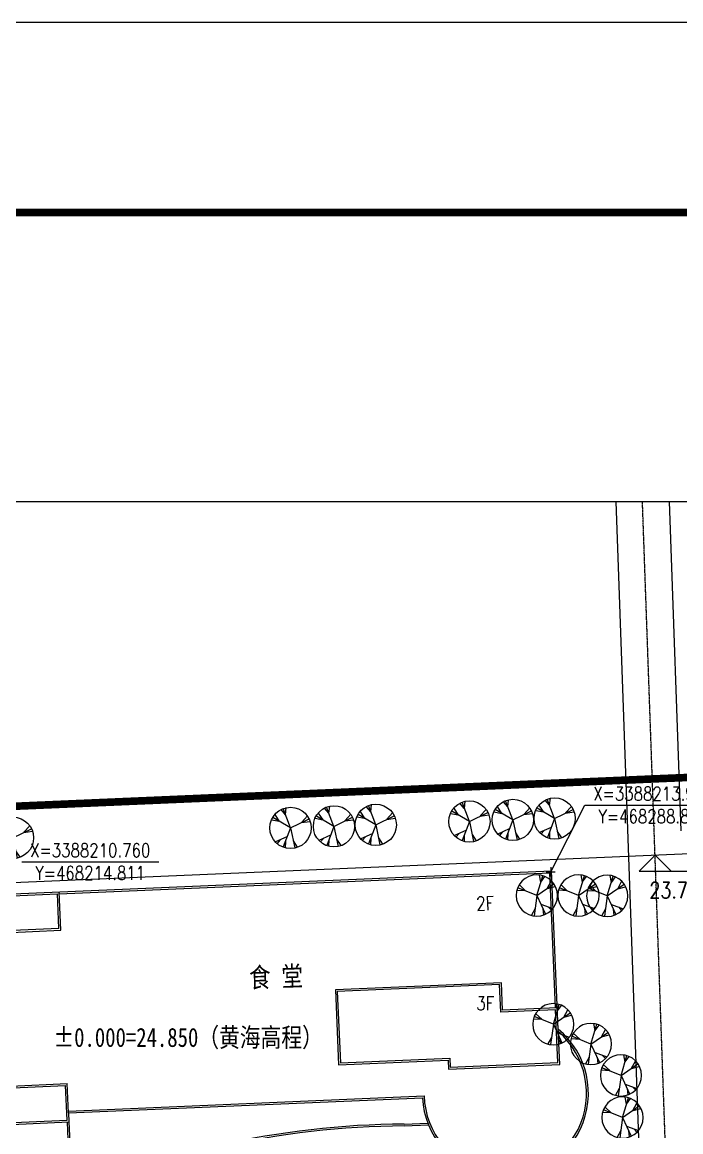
# Model space of a CAD drawing. Header units: millimetres. Extents: x 468001845 to 468595845, y 3387484553 to 3388325553.
# Drawn here: x 468219365 to 468305954, y 3388179776 to 3388325553 of the extents above; entities that cross this region are included whole.
import ezdxf
from ezdxf.enums import TextEntityAlignment as Align

# ---------------------------------------------------------------- set-up
doc = ezdxf.new("R2010")
doc.units = ezdxf.units.MM
for name, pattern in [('10', [1, 0.5, 0.5]), ('ACAD_ISO04W100', [30.5, 24, -3, 0.5, -3]), ('CENTER', [2, 1.25, -0.25, 0.25, -0.25])]:
    doc.linetypes.add(name, pattern=pattern)
for name, color, linetype in [('AXIS', 3, 'Continuous'), ('F-树13', 114, 'Continuous'), ('N-ROAD', 4, 'Continuous'), ('PUB_DIM', 3, 'Continuous'), ('PUB_TEXT', 7, 'Continuous'), ('PUB_TITLE', 4, 'Continuous'), ('ROAD-XING', 1, 'CENTER'), ('TEXT', 7, 'Continuous'), ('WALL', 7, 'Continuous'), ('红线', 1, 'Continuous')]:
    doc.layers.add(name, color=color, linetype=linetype)
doc.styles.add('-黑体', font='', dxfattribs={"width": 0.8})
doc.styles.add('_DIMFONT', font='TXT.shx')
doc.styles.add('DIM_FONT', font='SIMPLEX.shx', dxfattribs={"width": 0.8})
doc.styles.add('HZ1', font='COMPLEX', dxfattribs={"width": 0.7, "bigfont": 'FS64F'})
doc.styles.add('WG', font='STXIHEI.TTF', dxfattribs={"width": 0.8})
doc.styles.get('-黑体').set_extended_font_data('SimHei')

# ---------------------------------------------------------------- blocks, each defined once
blk = doc.blocks.new('A$C73886351')
at = {"layer": 'F-树13'}
for p, q in [((2161.102810332086, 6001.207597331144), (1249.344007232809, 7554.922065959312)), ((3508.178071380476, 7440.787867574487), (2585.424298710772, 8590.757640749682)), ((4508.192488116678, 4510.781754055992), (3052.211090900004, 8793.479612231255)), ((3510.016084869625, 7412.149676494766), (3741.452507695649, 8981.647202081047)), ((2126.189544490539, 5970.135215208866), (440.729731910862, 6351.420008653309)), ((4508.192488116678, 4510.781754055992), (736.6441554493504, 6917.458182758186)), ((4508.192488116678, 4510.781754055992), (8634.23370909132, 6359.068603120744)), ((6945.188213174231, 5646.106265571434), (8296.019491239102, 7028.339811979327)), ((6947.031050845864, 5617.392908633687), (8818.06181056879, 5795.064389547799)), ((3672.149399042013, 2585.709703267552), (1117.518836941221, 1558.086378082167)), ((4508.192488116678, 4510.781754055992), (2779.07553103508, 397.9455606290139)), ((4508.192488116678, 4510.781754055992), (5271.331607415224, 97.19751237658784)), ((2089.6913625038, 1937.17598929815), (1470.408875524183, 1235.208316660486)), ((3293.565812395769, 1582.570592257194), (3196.273236651323, 223.202002550941)), ((4986.339743385091, 1662.382042281795), (5852.067561304546, 249.6450113998726))]:
    blk.add_line(p, q, dxfattribs=at)
blk.add_circle((4516.363009608234, 4516.362999008503), 4519.230359219172, dxfattribs=at)
blk = doc.blocks.new('_DIMZB1')
blk.add_line((0, 0), (3000, 0))
at = {"style": '_DIMFONT', "width": 0.8}
for tag, p in [('X=', (1500, 250)), ('Y=', (1500, -250))]:
    blk.add_attdef(tag, text='', height=300, dxfattribs=at).set_placement(p, align=Align.MIDDLE)
blk = doc.blocks.new('A$C5320322B')
for p, q in [((9299.999853373389, 36483.13701526934), (9299.999853373389, 41043.13701526931)), ((9539.999853373418, 36243.13701526923), (9539.999853373389, 41283.13701526931)), ((2099.999853373272, 36243.13701526923), (9539.999853373418, 36243.13701526923)), ((2099.999853373272, 16083.13701526911), (9539.999853373389, 16083.13701526911)), ((9539.999853373389, 12243.13701526908), (9539.999853373389, 16083.13701526911)), ((239.9998533733014, 15843.13701526911), (9299.999853373389, 15843.13701526911)), ((9299.999853373389, 11283.13701526911), (9299.999853373389, 15843.13701526911)), ((53548.85269188372, 8883.137015269196), (56669.34770000656, 8883.137015269167)), ((53548.85269188372, 8643.137015269196), (56753.16002799396, 8643.137015269182)), ((5699.99985337336, 221.6318997025519), (5792.082917325228, -2.338894410058856e-05))]:
    blk.add_line(p, q)
blk.add_lwpolyline([(45282.49985337304, 26883.13701526914), (45282.49985337435, 17043.13701526917), (59699.99985337368, 17043.13701526899), (59699.99985337368, 15860.61609655345), (74322.49985337397, 15843.13701526911), (74322.49985337397, 23283.13701526905), (67122.49985337374, 23283.13701526923), (67122.49985337374, 26883.13701526914), (45282.49985337304, 26883.13701526914)])
blk.add_lwpolyline([(45522.49985337307, 26643.13701526917), (45522.49985337435, 17283.13701526911), (59943.57793077128, 17283.13701526896), (59943.57362442889, 16100.32511084658), (74082.49985337397, 16083.42407197985), (74082.49985337399, 23043.13701526905), (66882.49985337374, 23043.13701526923), (66882.49985337377, 26643.13701526911)], close=True)
at = {"layer": 'WALL'}
for p, q in [((-0.00014662672765553, 41283.13701526931), (74339.99985337566, 41283.13701526931)), ((-0.00014662672765553, 36243.1370152692), (-0.00014662672765553, 41283.13701526931)), ((239.9998533732723, 41043.13701526931), (9299.999853373389, 41043.13701526931)), ((239.9998533732723, 36483.13701526923), (239.9998533732723, 41043.13701526931)), ((9539.999853373418, 41043.13701526931), (74099.99985337567, 41043.13701526931)), ((74099.99985337524, 23283.13701526905), (74099.99985337567, 41043.13701526931)), ((74339.99985337516, 20466.46966301213), (74339.99985337566, 41283.13701526931)), ((9299.999853373389, 36483.13701526934), (239.9998533732723, 36483.13701526923)), ((2099.999853373272, 36243.13701526923), (-0.00014662672765553, 36243.1370152692)), ((2099.999853373272, 16083.13701526911), (2099.999853373272, 36243.13701526923)), ((2339.999853373272, 16083.13701526911), (2339.999853373272, 36243.13701526923)), ((-0.00014662672765553, 11043.13701526911), (-0.00014662672765553, 16083.13701526908)), ((2099.999853373272, 16083.13701526911), (-0.00014662672765553, 16083.13701526911)), ((239.9998533732432, 11283.13701526912), (239.9998533733014, 15843.13701526911)), ((9539.999853373389, 12483.13701526908), (56340.67403195574, 12483.13701526907)), ((9539.999853373389, 12243.13701526908), (56100.65921393927, 12243.13701526908)), ((9539.999853373389, 12243.13701526908), (9539.999853373389, 11043.13701526909)), ((-0.00014662672765553, 11043.13701526911), (9539.999853373389, 11043.13701526909)), ((239.9998533732432, 11283.13701526912), (9299.999853373389, 11283.13701526911)), ((9299.99985337336, 11043.13701526928), (9299.99985337336, 1646.23358489915)), ((9539.99985337336, 11043.13701526928), (9539.999853373389, 1736.221582698228))]:
    blk.add_line(p, q, dxfattribs=at)
for centre, radius, start, end in [((67019.9998533735, 12363.13701526921), 10920, 180.6296366234421, 47.90748598419674), ((67019.9998533735, 12363.13701526921), 10680, 179.3562136500161, 46.8622515484122), ((49485.49676248772, -105164.3475303034), 114119.9999999987, 87.9551934123167, 112.5617822958972), ((49485.49676248772, -105164.3475303034), 113879.9999999987, 87.9551934123167, 112.5617822958972)]:
    blk.add_arc(centre, radius, start, end, dxfattribs=at)

msp = doc.modelspace()

# ---------------------------------------------------------------- linework, layer by layer
msp.add_line((468288728.6800351, 3388213801.859455), (468288958.2041168, 3388214051.896843))
at = {"layer": 'AXIS'}
msp.add_lwpolyline([(468024799.2805306, 3388262599.34517), (468572068.273187, 3388262599.34517), (468572068.273187, 3387579084.391655), (468024799.2805306, 3387579084.391655)], close=True, dxfattribs=at)
at = {"layer": 'N-ROAD'}
for p, q in [((468297406.5760704, 3388262599.34517), (468300738.0068682, 3388169125.580644)), ((468304411.0204619, 3388262599.34517), (468305953.6342221, 3388219316.466389))]:
    msp.add_line(p, q, dxfattribs=at)
at = {"layer": 'PUB_DIM'}
for p, q in [((468288843.442076, 3388213926.878149), (468293343.442076, 3388222708.421447)), ((468302564.7899578, 3388216135.292071), (468300464.7899578, 3388214035.292071)), ((468304664.7899578, 3388214035.292071), (468302564.7899578, 3388216135.292071)), ((468288243.442076, 3388213926.878149), (468289443.442076, 3388213926.878149)), ((468288843.442076, 3388214526.878149), (468288843.442076, 3388213326.878149)), ((468300464.7899578, 3388214035.292071), (468304664.7899578, 3388214035.292071)), ((468304664.7899578, 3388214035.292071), (468312984.7899578, 3388214035.292071))]:
    msp.add_line(p, q, dxfattribs=at)
at = {"layer": 'PUB_TITLE'}
msp.add_lwpolyline([(468001844.9631544, 3387484552.711796), (468001844.9631544, 3388325552.711796), (468595844.9631544, 3388325552.711796), (468595844.9631544, 3387484552.711796)], close=True, dxfattribs=at)
at = {"layer": 'PUB_TITLE', "const_width": 1000}
msp.add_lwpolyline([(468011844.9631544, 3387494552.711796), (468585844.9631544, 3387494552.711796), (468585844.9631544, 3388300552.711796), (468011844.9631544, 3388300552.711796)], close=True, dxfattribs=at)
at = {"layer": 'ROAD-XING', "linetype": 'ACAD_ISO04W100', "ltscale": 0.1}
msp.add_line((468304545.5835832, 3388160557.899601), (468300908.7982657, 3388262599.34517), dxfattribs=at)
at = {"layer": '红线'}
msp.add_line((468101774.0054864, 3388207546.438818), (468438308.3836011, 3388221941.742844), dxfattribs=at)
at = {"layer": '红线', "linetype": 'ACAD_ISO04W100', "ltscale": 0.3, "const_width": 1000}
msp.add_lwpolyline([(468456538.4060077, 3387876680.108812), (468443874.9999999, 3388232189), (468081435.7709247, 3388216685.612432), (468092838.2142675, 3387896584.300841), (468309460.1018624, 3387889301.225389), (468428615.5709037, 3387825139.68307)], close=True, dxfattribs=at)

# ---------------------------------------------------------------- block references
at = {"rotation": 2.449341665321631}
msp.add_blockref('A$C5320322B', (468216450.3999882, 3388169629.477724), dxfattribs=at)
at = {"layer": 'F-树13'}
for p, xscale, yscale, zscale, rotation in [((468281261.8249555, 3388217938.932156), 0.6000000000000001, 0.6000000000000001, 0.6000000000000001, 2.041173454315652), ((468286756.2923369, 3388218134.756492), 0.6000000000000001, 0.6000000000000001, 0.6000000000000001, 2.041173454315652), ((468252031.2567071, 3388216897.146627), 0.6000000000000001, 0.6000000000000001, 0.6000000000000001, 2.041173454315652), ((468257745.5018941, 3388217100.803904), 0.6000000000000001, 0.6000000000000001, 0.6000000000000001, 2.041173454315652), ((468263239.9692754, 3388217296.62824), 0.6000000000000001, 0.6000000000000001, 0.6000000000000001, 2.041173454315652), ((468275547.5797687, 3388217735.274879), 0.6000000000000001, 0.6000000000000001, 0.6000000000000001, 2.041173454315652), ((468215547.9852872, 3388215596.872752), 0.6000000000000001, 0.6000000000000001, 0.6000000000000001, 2.041173454315652), ((468289827.9810222, 3388208207.609946), -0.6, 0.6, 0.6, 2.041173454316931), ((468295304.6466424, 3388208214.101907), -0.6, 0.6, 0.6, 2.041173454316931), ((468299083.7392654, 3388208160.091898), -0.6, 0.6, 0.6, 2.041173454316931), ((468291995.0507255, 3388191292.392742), -0.6, 0.6, 0.6, 2.041173454316931), ((468296943.5705209, 3388188701.008364), -0.6, 0.6, 0.6, 2.041173454316931), ((468300889.6299735, 3388184572.033572), -0.6, 0.6, 0.6, 2.041173454316931), ((468301086.8489652, 3388179038.434735), -0.6, 0.6, 0.6, 2.041173454316931)]:
    msp.add_blockref('A$C73886351', p, dxfattribs=dict(at, xscale=xscale, yscale=yscale, zscale=zscale, rotation=rotation))
at = {"layer": 'PUB_DIM'}
ref = msp.add_blockref('_DIMZB1', (468293343.442076, 3388222708.421447), dxfattribs=dict(at, xscale=-6, yscale=6, zscale=6, rotation=180))
ref.add_attrib('X=', 'Y=468288.843', dxfattribs={"layer": '0', "height": 1800, "style": '_DIMFONT', "width": 0.8}).set_placement((468302343.442076, 3388221208.421447), align=Align.MIDDLE)
ref.add_attrib('Y=', 'X=3388213.927', dxfattribs={"layer": '0', "height": 1800, "style": '_DIMFONT', "width": 0.8}).set_placement((468302343.442076, 3388224208.421447), align=Align.MIDDLE)
ref = msp.add_blockref('_DIMZB1', (468219311.1400306, 3388215260.13631), dxfattribs=dict(at, xscale=-6, yscale=6, zscale=6, rotation=180))
ref.add_attrib('X=', 'Y=468214.811', dxfattribs={"layer": '0', "height": 1800, "style": '_DIMFONT', "width": 0.8}).set_placement((468228311.1400306, 3388213760.13631), align=Align.MIDDLE)
ref.add_attrib('Y=', 'X=3388210.760', dxfattribs={"layer": '0', "height": 1800, "style": '_DIMFONT', "width": 0.8}).set_placement((468228311.1400306, 3388216760.13631), align=Align.MIDDLE)

# ---------------------------------------------------------------- texts
at = {"layer": 'PUB_DIM', "style": 'DIM_FONT', "width": 0.8}
msp.add_text('23.760', height=2100, dxfattribs=at).set_placement((468309750.7899578, 3388210465.292071), align=Align.RIGHT)
at = {"layer": 'PUB_TEXT', "style": '-黑体', "width": 0.8}
msp.add_text('%%p0.000=24.850（黄海高程）', height=2500, dxfattribs=at).set_placement((468223476.7747232, 3388190932.759324))
at = {"layer": 'TEXT', "linetype": '10', "width": 0.8}
for s, height, rotation, style, p in [('2F', 1800, 2.041173454313174, 'HZ1', (468279083.4390262, 3388208852.940958, -54766.77071000131)), ('食 堂', 2600, 2.041173454307819, 'WG', (468249250.3145423, 3388198713.907886, -54766.77071000131)), ('3F', 1800, 359.741361132906, 'HZ1', (468279063.4761599, 3388195773.740984, -54766.77071000131))]:
    msp.add_text(s, height=height, rotation=rotation, dxfattribs=dict(at, style=style)).set_placement(p)

doc.saveas('drawing.dxf')
